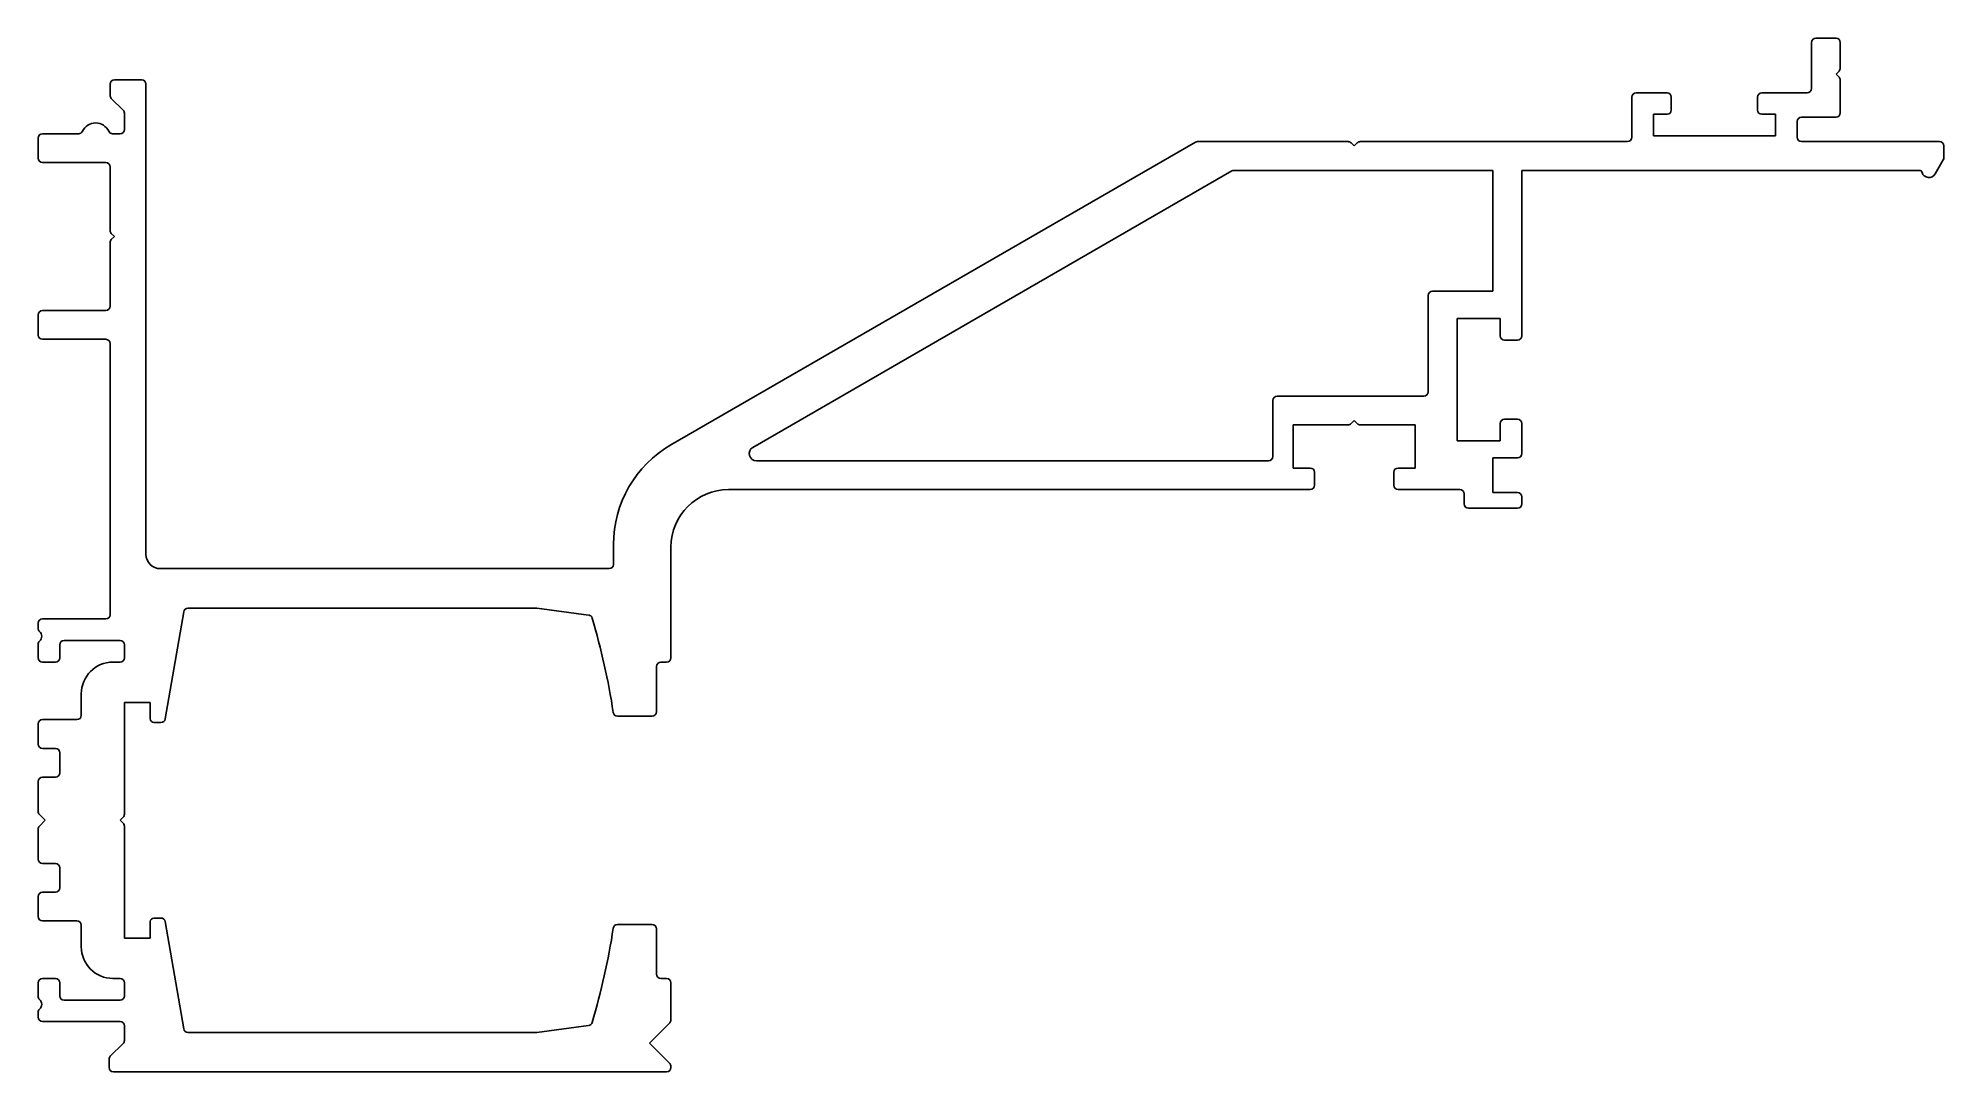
# Model space of a CAD drawing. Extents: x 1078 to 1210, y 1917 to 1989.
import ezdxf

# ---------------------------------------------------------------- set-up
doc = ezdxf.new("R2010")
doc.units = 0
doc.layers.get('0').update_dxf_attribs({"linetype": 'CONTINUOUS'})

msp = doc.modelspace()

# ---------------------------------------------------------------- linework, layer by layer
for p, q in [((1201.36, 1988.95), (1202.76, 1988.95)), ((1201.06, 1985.45), (1201.06, 1988.65)), ((1203.06, 1988.65), (1203.06, 1986.87)), ((1202.97, 1986.66), (1202.76, 1986.45)), ((1202.76, 1986.45), (1202.97, 1986.24)), ((1082.76, 1984.97), (1082.76, 1985.75)), ((1083.06, 1986.05), (1084.96, 1986.05)), ((1085.26, 1985.75), (1085.26, 1953.05)), ((1188.56, 1982.05), (1188.56, 1984.85)), ((1188.86, 1985.15), (1191.01, 1985.15)), ((1191.31, 1984.85), (1191.31, 1983.95)), ((1197.31, 1983.95), (1197.31, 1984.85)), ((1197.61, 1985.15), (1200.76, 1985.15)), ((1203.06, 1986.03), (1203.06, 1983.75)), ((1083.67, 1983.94), (1082.85, 1984.76)), ((1083.76, 1982.6), (1083.76, 1983.73)), ((1190.06, 1983.65), (1190.06, 1982.15)), ((1191.01, 1983.65), (1190.06, 1983.65)), ((1198.56, 1983.65), (1197.61, 1983.65)), ((1198.56, 1982.15), (1198.56, 1983.65)), ((1078.06, 1982.3), (1080.58, 1982.3)), ((1082.94, 1982.3), (1083.46, 1982.3)), ((1200.06, 1983.15), (1200.06, 1982.05)), ((1202.76, 1983.45), (1200.36, 1983.45)), ((1077.76, 1980.6), (1077.76, 1982)), ((1121.76, 1960.66), (1158.22, 1981.71)), ((1158.37, 1981.75), (1168.84, 1981.75)), ((1169.05, 1981.66), (1169.26, 1981.45)), ((1169.26, 1981.45), (1169.47, 1981.66)), ((1169.68, 1981.75), (1188.26, 1981.75)), ((1190.06, 1982.15), (1198.56, 1982.15)), ((1200.36, 1981.75), (1209.96, 1981.75)), ((1210.26, 1981.45), (1210.26, 1980.63)), ((1082.46, 1980.3), (1078.06, 1980.3)), ((1082.76, 1975.57), (1082.76, 1980)), ((1127.45, 1960.48), (1160.76, 1979.71)), ((1160.91, 1979.75), (1178.91, 1979.75)), ((1178.91, 1979.75), (1178.91, 1971.35)), ((1208.55, 1979.75), (1180.91, 1979.75)), ((1180.91, 1979.75), (1180.91, 1968.25)), ((1210.22, 1980.48), (1209.65, 1979.5)), ((1082.76, 1970.3), (1082.76, 1974.73)), ((1083.06, 1975.15), (1082.85, 1975.36)), ((1082.85, 1974.94), (1083.06, 1975.15)), ((1174.41, 1971.05), (1174.41, 1964.35)), ((1178.91, 1971.35), (1174.71, 1971.35)), ((1077.76, 1968.3), (1077.76, 1969.7)), ((1078.06, 1970), (1082.46, 1970)), ((1179.41, 1969.45), (1176.41, 1969.45)), ((1176.41, 1969.45), (1176.41, 1960.95)), ((1179.41, 1968.25), (1179.41, 1969.45)), ((1082.46, 1968), (1078.06, 1968)), ((1082.76, 1948.85), (1082.76, 1967.7)), ((1180.61, 1967.95), (1179.71, 1967.95)), ((1163.61, 1963.75), (1163.61, 1959.85)), ((1174.11, 1964.05), (1163.91, 1964.05)), ((1169.26, 1962.35), (1169.05, 1962.14)), ((1169.47, 1962.14), (1169.26, 1962.35)), ((1179.71, 1962.45), (1180.61, 1962.45)), ((1168.84, 1962.05), (1165.01, 1962.05)), ((1165.01, 1962.05), (1165.01, 1959.05)), ((1173.51, 1962.05), (1169.68, 1962.05)), ((1173.51, 1959.05), (1173.51, 1962.05)), ((1179.41, 1960.95), (1179.41, 1962.15)), ((1180.91, 1962.15), (1180.91, 1960.05)), ((1176.41, 1960.95), (1179.41, 1960.95)), ((1180.61, 1959.75), (1178.91, 1959.75)), ((1178.91, 1959.75), (1178.91, 1957.35)), ((1163.31, 1959.55), (1127.7, 1959.55)), ((1165.01, 1959.05), (1166.21, 1959.05)), ((1166.51, 1958.75), (1166.51, 1957.85)), ((1172.01, 1957.85), (1172.01, 1958.75)), ((1172.31, 1959.05), (1173.51, 1959.05)), ((1166.21, 1957.55), (1125.76, 1957.55)), ((1176.61, 1957.55), (1172.31, 1957.55)), ((1176.91, 1956.55), (1176.91, 1957.25)), ((1178.91, 1957.35), (1180.61, 1957.35)), ((1180.91, 1957.05), (1180.91, 1956.55)), ((1180.61, 1956.25), (1177.21, 1956.25)), ((1117.76, 1952.35), (1117.76, 1953.73)), ((1121.76, 1953.55), (1121.76, 1945.85)), ((1086.26, 1952.05), (1117.46, 1952.05)), ((1112.39, 1949.3), (1088.18, 1949.3)), ((1116.03, 1948.82), (1112.43, 1949.3)), ((1077.76, 1947.91), (1077.76, 1948.25)), ((1078.06, 1948.55), (1082.46, 1948.55)), ((1087.88, 1949.05), (1086.59, 1941.6)), ((1077.76, 1945.85), (1077.76, 1946.79)), ((1079.26, 1946.75), (1079.26, 1945.85)), ((1083.46, 1947.05), (1079.56, 1947.05)), ((1083.76, 1945.85), (1083.76, 1946.75)), ((1078.96, 1945.55), (1078.06, 1945.55)), ((1082.96, 1945.55), (1083.46, 1945.55)), ((1120.76, 1945.25), (1120.76, 1942.1)), ((1121.46, 1945.55), (1121.06, 1945.55)), ((1080.76, 1941.85), (1080.76, 1943.35)), ((1085.56, 1942.75), (1083.76, 1942.75)), ((1083.76, 1942.75), (1083.76, 1934.97)), ((1085.56, 1941.6), (1085.56, 1942.75)), ((1077.76, 1939.85), (1077.76, 1941.25)), ((1078.06, 1941.55), (1080.46, 1941.55)), ((1086.3, 1941.35), (1085.81, 1941.35)), ((1120.46, 1941.8), (1118.04, 1941.8)), ((1078.96, 1939.55), (1078.06, 1939.55)), ((1079.26, 1937.85), (1079.26, 1939.25)), ((1077.76, 1935.17), (1077.76, 1937.25)), ((1078.06, 1937.55), (1078.96, 1937.55)), ((1078.26, 1934.55), (1077.85, 1934.96)), ((1077.85, 1934.14), (1078.26, 1934.55)), ((1083.67, 1934.76), (1083.46, 1934.55)), ((1083.46, 1934.55), (1083.67, 1934.34)), ((1077.76, 1931.85), (1077.76, 1933.93)), ((1083.76, 1934.13), (1083.76, 1926.35)), ((1078.96, 1931.55), (1078.06, 1931.55)), ((1079.26, 1929.85), (1079.26, 1931.25)), ((1077.76, 1927.85), (1077.76, 1929.25)), ((1078.06, 1929.55), (1078.96, 1929.55)), ((1080.46, 1927.55), (1078.06, 1927.55)), ((1080.76, 1925.75), (1080.76, 1927.25)), ((1085.56, 1926.35), (1085.56, 1927.5)), ((1085.81, 1927.75), (1086.3, 1927.75)), ((1086.59, 1927.5), (1087.88, 1920.05)), ((1118.04, 1927.3), (1120.46, 1927.3)), ((1120.76, 1927), (1120.76, 1923.85)), ((1083.76, 1926.35), (1085.56, 1926.35)), ((1077.76, 1922.31), (1077.76, 1923.25)), ((1078.06, 1923.55), (1078.96, 1923.55)), ((1079.26, 1923.25), (1079.26, 1922.35)), ((1083.46, 1923.55), (1082.96, 1923.55)), ((1083.76, 1922.35), (1083.76, 1923.25)), ((1121.06, 1923.55), (1121.46, 1923.55)), ((1121.76, 1923.25), (1121.76, 1920.67)), ((1079.56, 1922.05), (1083.46, 1922.05)), ((1077.76, 1920.85), (1077.76, 1921.19)), ((1083.46, 1920.55), (1078.06, 1920.55)), ((1083.76, 1919.24), (1083.76, 1920.25)), ((1112.43, 1919.8), (1116.03, 1920.28)), ((1121.67, 1920.46), (1120.26, 1919.05)), ((1082.78, 1918.14), (1083.67, 1919.03)), ((1088.18, 1919.8), (1112.39, 1919.8)), ((1120.26, 1919.05), (1121.67, 1917.64)), ((1082.69, 1917.35), (1082.69, 1917.93)), ((1121.76, 1917.43), (1121.76, 1917.35)), ((1121.46, 1917.05), (1082.99, 1917.05))]:
    msp.add_line(p, q)
for centre, radius, start, end in [((1201.36, 1988.65), 0.3, 90, 180), ((1202.76, 1988.65), 0.3, 0, 90), ((1202.76, 1986.87), 0.3, 315, 0), ((1202.76, 1986.03), 0.3, 0, 45), ((1083.06, 1985.75), 0.3, 90, 180), ((1083.06, 1984.97), 0.3, 180, 225), ((1084.96, 1985.75), 0.3, 0, 90), ((1188.86, 1984.85), 0.3, 90, 180), ((1191.01, 1984.85), 0.3, 0, 90), ((1197.61, 1984.85), 0.3, 90, 180), ((1200.76, 1985.45), 0.3, 270, 0), ((1083.46, 1983.73), 0.3, 0, 45), ((1191.01, 1983.95), 0.3, 270, 0), ((1197.61, 1983.95), 0.3, 180, 270), ((1202.76, 1983.75), 0.3, 270, 0), ((1078.06, 1982), 0.3, 90, 180), ((1080.58, 1982.6), 0.3, 270, 334.971), ((1081.76, 1982.05), 1, 25.029, 154.971), ((1082.94, 1982.6), 0.3, 205.029, 270), ((1083.46, 1982.6), 0.3, 270, 0), ((1200.36, 1983.15), 0.3, 90, 180), ((1158.37, 1981.45), 0.3, 90, 120), ((1168.84, 1981.45), 0.3, 45, 90), ((1169.68, 1981.45), 0.3, 90, 135), ((1188.26, 1982.05), 0.3, 270, 0), ((1200.36, 1982.05), 0.3, 180, 270), ((1209.96, 1981.45), 0.3, 0, 90), ((1078.06, 1980.6), 0.3, 180, 270), ((1082.46, 1980), 0.3, 0, 90), ((1160.91, 1979.45), 0.3, 90, 120), ((1208.55, 1979.55), 0.2, 16.6015, 90), ((1209.22, 1979.75), 0.5, 196.6015, 330), ((1209.96, 1980.63), 0.3, 330, 360), ((1083.06, 1975.57), 0.3, 180, 225), ((1083.06, 1974.73), 0.3, 135, 180), ((1082.46, 1970.3), 0.3, 270, 0), ((1174.71, 1971.05), 0.3, 90, 180), ((1078.06, 1969.7), 0.3, 90, 180), ((1078.06, 1968.3), 0.3, 180, 270), ((1082.46, 1967.7), 0.3, 0, 90), ((1179.71, 1968.25), 0.3, 180, 270), ((1180.61, 1968.25), 0.3, 270, 0), ((1163.91, 1963.75), 0.3, 90, 180), ((1174.11, 1964.35), 0.3, 270, 0), ((1179.71, 1962.15), 0.3, 90, 180), ((1180.61, 1962.15), 0.3, 0, 90), ((1168.84, 1962.35), 0.3, 270, 315), ((1169.68, 1962.35), 0.3, 225, 270), ((1125.76, 1953.73), 8, 120, 180), ((1127.7, 1960.05), 0.5, 120, 270), ((1163.31, 1959.85), 0.3, 270, 0), ((1180.61, 1960.05), 0.3, 270, 0), ((1166.21, 1958.75), 0.3, 0, 90), ((1172.31, 1958.75), 0.3, 90, 180), ((1125.76, 1953.55), 4, 90, 180), ((1166.21, 1957.85), 0.3, 270, 0), ((1172.31, 1957.85), 0.3, 180, 270), ((1176.61, 1957.25), 0.3, 0, 90), ((1180.61, 1957.05), 0.3, 0, 90), ((1177.21, 1956.55), 0.3, 180, 270), ((1180.61, 1956.55), 0.3, 270, 0), ((1086.26, 1953.05), 1, 180, 270), ((1117.46, 1952.35), 0.3, 270, 0), ((1088.18, 1949), 0.3, 90, 170.1613), ((1112.39, 1949), 0.3, 82.5, 90), ((1078.06, 1948.25), 0.3, 90, 180), ((1078.06, 1947.91), 0.3, 180, 228.1897), ((1082.46, 1948.85), 0.3, 270, 0), ((1116, 1948.53), 0.3, 16.4517, 82.5), ((1068.33, 1934.45), 50, 8.7479, 16.4517), ((1078.06, 1946.79), 0.3, 131.8103, 180), ((1077.56, 1947.35), 0.45, 311.8103, 48.1897), ((1079.56, 1946.75), 0.3, 90, 180), ((1083.46, 1946.75), 0.3, 0, 90), ((1078.06, 1945.85), 0.3, 180, 270), ((1078.96, 1945.85), 0.3, 270, 0), ((1082.96, 1943.35), 2.2, 90, 180), ((1083.46, 1945.85), 0.3, 270, 0), ((1121.06, 1945.25), 0.3, 90, 180), ((1121.46, 1945.85), 0.3, 270, 0), ((1078.06, 1941.25), 0.3, 90, 180), ((1080.46, 1941.85), 0.3, 270, 0), ((1085.81, 1941.6), 0.25, 180, 270), ((1086.3, 1941.65), 0.3, 270, 350.1613), ((1118.04, 1942.1), 0.3, 188.7479, 270), ((1120.46, 1942.1), 0.3, 270, 0), ((1078.06, 1939.85), 0.3, 180, 270), ((1078.96, 1939.25), 0.3, 0, 90), ((1078.06, 1937.25), 0.3, 90, 180), ((1078.96, 1937.85), 0.3, 270, 0), ((1078.06, 1935.17), 0.3, 180, 225), ((1083.46, 1934.97), 0.3, 315, 0), ((1078.06, 1933.93), 0.3, 135, 180), ((1083.46, 1934.13), 0.3, 0, 45), ((1078.06, 1931.85), 0.3, 180, 270), ((1078.96, 1931.25), 0.3, 0, 90), ((1078.06, 1929.25), 0.3, 90, 180), ((1078.96, 1929.85), 0.3, 270, 0), ((1078.06, 1927.85), 0.3, 180, 270), ((1080.46, 1927.25), 0.3, 0, 90), ((1085.81, 1927.5), 0.25, 90, 180), ((1086.3, 1927.45), 0.3, 9.8387, 90), ((1068.33, 1934.65), 50, 343.5483, 351.2521), ((1118.04, 1927), 0.3, 90, 171.2521), ((1120.46, 1927), 0.3, 0, 90), ((1082.96, 1925.75), 2.2, 180, 270), ((1078.06, 1923.25), 0.3, 90, 180), ((1078.96, 1923.25), 0.3, 0, 90), ((1083.46, 1923.25), 0.3, 0, 90), ((1121.06, 1923.85), 0.3, 180, 270), ((1121.46, 1923.25), 0.3, 0, 90), ((1078.06, 1922.31), 0.3, 180, 228.1897), ((1078.06, 1921.19), 0.3, 131.8103, 180), ((1077.56, 1921.75), 0.45, 311.8103, 48.1897), ((1079.56, 1922.35), 0.3, 180, 270), ((1083.46, 1922.35), 0.3, 270, 0), ((1078.06, 1920.85), 0.3, 180, 270), ((1083.46, 1920.25), 0.3, 0, 90), ((1088.18, 1920.1), 0.3, 189.8387, 270), ((1116, 1920.57), 0.3, 277.5, 343.5483), ((1121.46, 1920.67), 0.3, 315, 0), ((1083.46, 1919.24), 0.3, 315, 360), ((1112.39, 1920.1), 0.3, 270, 277.5), ((1082.99, 1917.93), 0.3, 135, 180), ((1082.99, 1917.35), 0.3, 180, 270), ((1121.46, 1917.35), 0.3, 270, 0), ((1121.46, 1917.43), 0.3, 0, 45)]:
    msp.add_arc(centre, radius, start, end)

doc.saveas('drawing.dxf')
